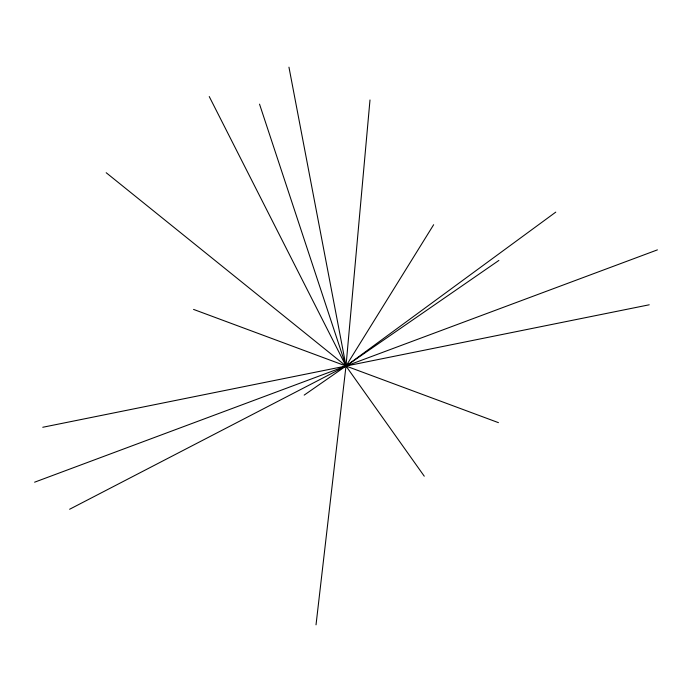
<?xml version="1.0" encoding="UTF-8"?>
<svg xmlns="http://www.w3.org/2000/svg" width="692" height="692" viewBox="0 0 692 692"><rect width="100%" height="100%" fill="white"/><g stroke="black" fill="none" stroke-linecap="round" stroke-linejoin="round"><path stroke-width="1.04" d="M369.995 99.968L346 366.033L316.019 624.833M433.65 224.718L346 366.033L304.186 395.106M555.771 212.124L346 366.033L69.607 509.26M498.889 260.426L346 366.033L106.187 172.723M34.6 482.194L657.4 249.873M42.766 427.267L649.234 304.791M193.561 309.411L498.439 422.648M424.265 476.2L346 366.033L209.244 96.551M259.535 104.155L346 366.033L288.953 67.167"/></g></svg>
